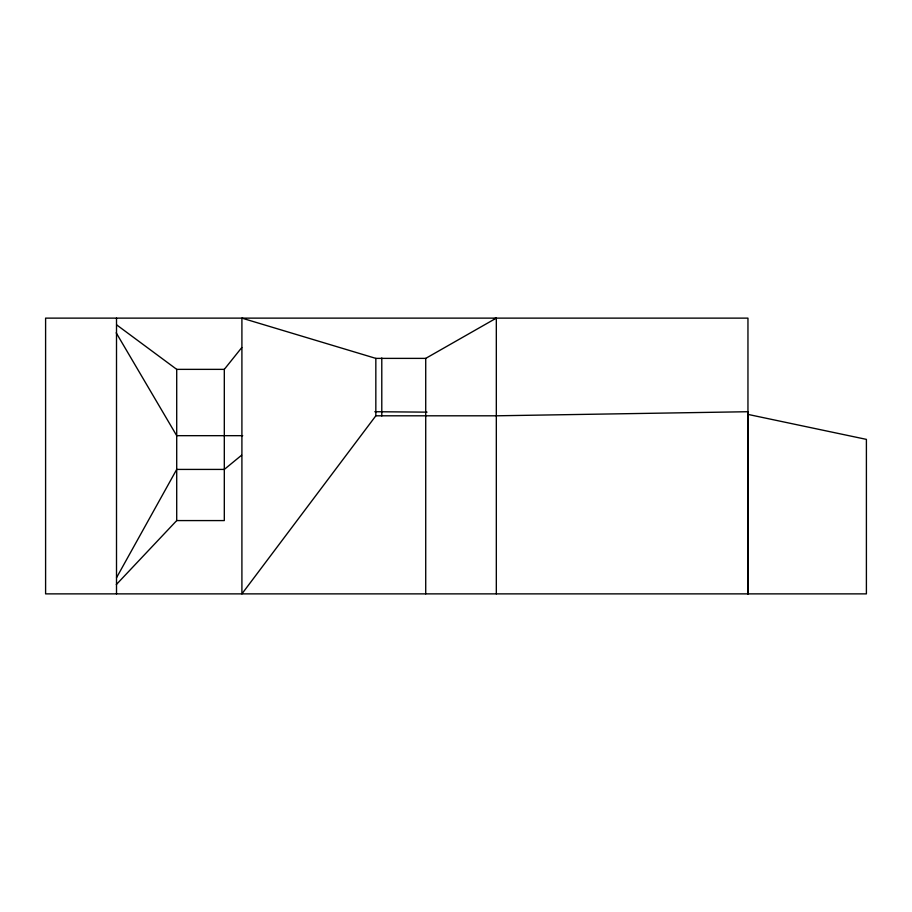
<?xml version="1.0" encoding="UTF-8"?>
<svg xmlns="http://www.w3.org/2000/svg" width="912" height="912" viewBox="0 0 912 912"><rect width="100%" height="100%" fill="white"/><g stroke="black" fill="none" stroke-linecap="round" stroke-linejoin="round"><path stroke-width="1.37" d="M116.531 577.695L176.711 469.418L224.306 469.418L241.6 455.213M375.835 358.382L375.835 415.804L241.908 593.872L241.908 318.128L375.835 358.382L425.722 358.382L496.322 318.128L496.322 593.872M116.314 584.581L176.711 520.581L224.306 520.581L224.306 369.36L241.783 347.552M493.563 318.812L496.322 318.128M116.611 324.843L176.711 369.36L224.306 369.36M374.821 411.722L427.033 412.144M375.835 415.804L496.322 415.804L747.954 411.722L747.954 593.872L747.954 318.128L45.6 318.128L45.6 593.872L866.4 593.872L866.4 439.379L747.954 414.401M242.717 435.674L176.711 435.674L116.189 332.812M425.722 358.382L425.722 593.872M381.786 357.971L381.786 415.986M176.711 369.36L176.711 520.581M116.508 318.128L116.508 593.872"/></g></svg>
